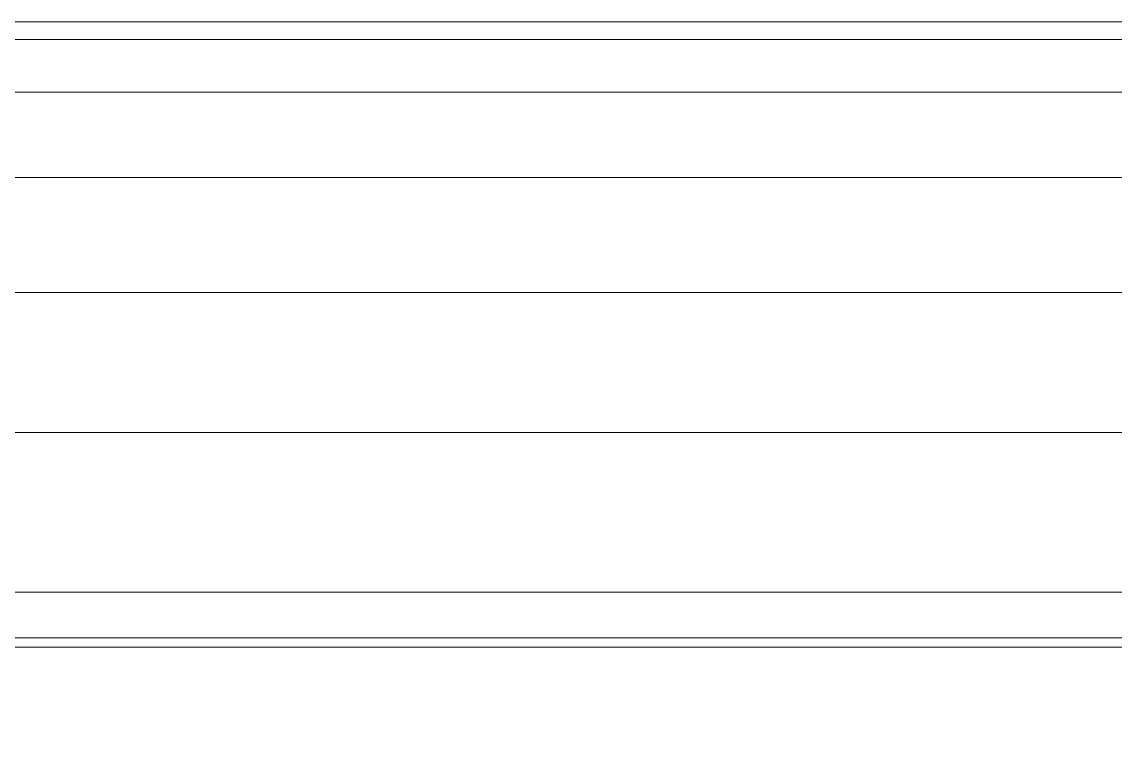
# Model space of a CAD drawing. Header units: millimetres. Extents: x -40035 to 35835, y -28925 to 20487.
# Drawn here: x -5382.2 to -5145.6, y 19041.9 to 19200.8 of the extents above; entities that cross this region are included whole.
import ezdxf

# ---------------------------------------------------------------- set-up
doc = ezdxf.new("R2010")
doc.units = ezdxf.units.MM
doc.layers.add('A-GLAZ', color=151, linetype='Continuous', lineweight=9)
doc.layers.add('A-WALL', color=113, linetype='Continuous', lineweight=9)

# ---------------------------------------------------------------- blocks, each defined once
blk = doc.blocks.new('Fenster 1-flg - mit Anschlag - 1_805 x 1_6-517583-_3D_')
at = {"layer": 'A-GLAZ'}
mesh = blk.add_polyface(dxfattribs=at)
corners = [(-872.5, 150, 1000), (-872.5, 10.02, 1020), (832.5, 10.02, 1020), (832.5, 150, 1000)]
mesh.append_faces([[corners[k] for k in face] for face in [(3, 0, 1, 2)]])
mesh = blk.add_polyface(dxfattribs=at)
corners = [(-872.5, 150, 990), (-872.5, 150, 1000), (832.5, 150, 1000), (832.5, 150, 990)]
mesh.append_faces([[corners[k] for k in face] for face in [(0, 1, 2, 3)]])
mesh = blk.add_polyface(dxfattribs=at)
corners = [(-872.5, 148, 990), (-872.5, 150, 990), (832.5, 150, 990), (832.5, 148, 990)]
mesh.append_faces([[corners[k] for k in face] for face in [(3, 0, 1, 2)]])
mesh = blk.add_polyface(dxfattribs=at)
corners = [(-872.5, 148, 998.36), (-872.5, 148, 990), (832.5, 148, 990), (832.5, 148, 998.36)]
mesh.append_faces([[corners[k] for k in face] for face in [(0, 1, 2, 3)]])
mesh = blk.add_polyface(dxfattribs=at)
corners = [(-872.5, 9.82, 1018), (-872.5, 148, 998.36), (832.5, 148, 998.36), (832.5, 9.82, 1018)]
mesh.append_faces([[corners[k] for k in face] for face in [(3, 0, 1, 2)]])

msp = doc.modelspace()

# ---------------------------------------------------------------- block references
at = {"layer": 'A-GLAZ'}
msp.add_blockref('Fenster 1-flg - mit Anschlag - 1_805 x 1_6-517583-_3D_', (-5796.24, 18917.45, 4300), dxfattribs=at)

# ---------------------------------------------------------------- meshes
at = {"layer": 'A-WALL'}
mesh = msp.add_polyface(dxfattribs=at)
corners = [(-34031.61, 19200.81, 9300), (-34027.76, 19196.97, 9339.02), (-34016.38, 19185.58, 9376.54), (-33997.9, 19167.1, 9411.11), (-33973.03, 19142.23, 9441.42), (-33942.72, 19111.92, 9466.29), (-33908.14, 19077.35, 9484.78), (-33870.63, 19039.83, 9496.16), (-33831.61, 19000.81, 9500), (22143.39, 19000.81, 9500), (22182.41, 19039.83, 9496.16), (22219.93, 19077.35, 9484.78), (22254.51, 19111.92, 9466.29), (22284.81, 19142.23, 9441.42), (22309.69, 19167.1, 9411.11), (22328.17, 19185.58, 9376.54), (22339.55, 19196.97, 9339.02), (22343.39, 19200.81, 9300)]
mesh.append_faces([[corners[k] for k in face] for face in [(9, 10, 7, 8)]], dxfattribs={"vtx1": -1})
mesh.append_faces([[corners[k] for k in face] for face in [(10, 11, 6, 7), (11, 12, 5, 6), (4, 5, 12, 13), (14, 15, 2, 3), (15, 16, 1, 2), (3, 4, 13, 14)]], dxfattribs={"vtx1": -1, "vtx3": -1})
mesh.append_faces([[corners[k] for k in face] for face in [(16, 17, 0, 1)]], dxfattribs={"vtx3": -1})
mesh = msp.add_polyface(dxfattribs=at)
corners = [(-34031.61, 19200.81, 8200), (-34031.61, 19200.81, 9300), (22343.39, 19200.81, 9300), (22343.39, 19200.81, 8200)]
mesh.append_faces([[corners[k] for k in face] for face in [(0, 1, 2, 3)]])
mesh = msp.add_polyface(dxfattribs=at)
corners = [(-33831.61, 19000.81, 8000), (-33870.63, 19039.83, 8003.84), (-33908.14, 19077.35, 8015.22), (-33942.72, 19111.92, 8033.71), (-33973.03, 19142.23, 8058.58), (-33997.9, 19167.1, 8088.89), (-34016.38, 19185.58, 8123.46), (-34027.76, 19196.97, 8160.98), (-34031.61, 19200.81, 8200), (22343.39, 19200.81, 8200), (22339.55, 19196.97, 8160.98), (22328.17, 19185.58, 8123.46), (22309.69, 19167.1, 8088.89), (22284.81, 19142.23, 8058.58), (22254.51, 19111.92, 8033.71), (22219.93, 19077.35, 8015.22), (22182.41, 19039.83, 8003.84), (22143.39, 19000.81, 8000)]
mesh.append_faces([[corners[k] for k in face] for face in [(0, 1, 16, 17)]], dxfattribs={"vtx1": -1})
mesh.append_faces([[corners[k] for k in face] for face in [(10, 11, 6, 7), (11, 12, 5, 6), (4, 5, 12, 13), (13, 14, 3, 4), (14, 15, 2, 3), (15, 16, 1, 2)]], dxfattribs={"vtx1": -1, "vtx3": -1})
mesh.append_faces([[corners[k] for k in face] for face in [(8, 9, 10, 7)]], dxfattribs={"vtx2": -1})

doc.saveas('drawing.dxf')
